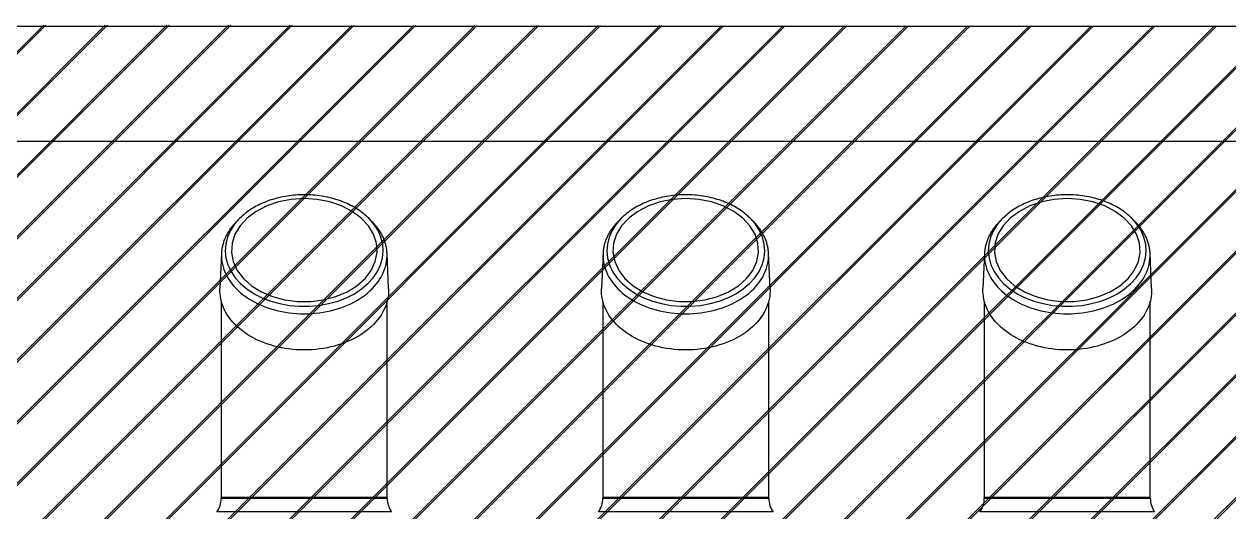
# Model space of a CAD drawing. Extents: x -58 to 166, y -6 to 61.
# Drawn here: x 73.673 to 74.532, y 10.07 to 10.419 of the extents above; entities that cross this region are included whole.
import ezdxf

# ---------------------------------------------------------------- set-up
doc = ezdxf.new("R2010")
doc.units = 0
doc.header["$MEASUREMENT"] = 0
doc.layers.add('ATEX-Travaux', color=7, linetype='CONTINUOUS')

msp = doc.modelspace()

# ---------------------------------------------------------------- hatches: boundary and pattern name
at = {"layer": 'ATEX-Travaux'}
h = msp.add_hatch(dxfattribs=at)
h.set_pattern_fill('JIS_LC_20A', color=80, scale=0.001555, style=0)
h.set_pattern_definition([(45, (16.134226, -38.90874), (-0.021993849, 0.021993849), []), (45, (16.13578, -38.90874), (-0.021993849, 0.021993849), [])])
h.paths.add_polyline_path([(72.80633, 9.7537), (72.81313, 10.33647), (72.96989, 10.41856), (74.74534, 10.41686), (74.74534, 9.83579), (74.57838, 9.7537), (72.81313, 9.7537)])

# ---------------------------------------------------------------- linework, layer by layer
at = {"layer": 'ATEX-Travaux', "color": 7}
for p, q in [((72.97066, 10.41716), (74.74611, 10.41716)), ((72.8071, 10.33507), (74.58255, 10.33507))]:
    msp.add_line(p, q, dxfattribs=at)
at = {"layer": 'ATEX-Travaux'}
for p, q in [((73.85721, 10.29533), (73.85574, 10.29502)), ((73.8587, 10.29561), (73.85721, 10.29533)), ((73.86019, 10.29586), (73.8587, 10.29561)), ((73.8617, 10.29608), (73.86019, 10.29586)), ((73.86321, 10.29627), (73.8617, 10.29608)), ((73.86473, 10.29643), (73.86321, 10.29627)), ((73.86626, 10.29657), (73.86473, 10.29643)), ((73.86779, 10.29667), (73.86626, 10.29657)), ((73.86932, 10.29675), (73.86779, 10.29667)), ((73.87086, 10.29679), (73.86932, 10.29675)), ((73.8724, 10.2968), (73.87086, 10.29679)), ((73.87393, 10.29679), (73.8724, 10.2968)), ((73.87547, 10.29675), (73.87393, 10.29679)), ((73.877, 10.29667), (73.87547, 10.29675)), ((73.87853, 10.29657), (73.877, 10.29667)), ((73.88006, 10.29643), (73.87853, 10.29657)), ((73.88158, 10.29627), (73.88006, 10.29643)), ((73.88309, 10.29608), (73.88158, 10.29627)), ((73.8846, 10.29586), (73.88309, 10.29608)), ((73.88609, 10.29561), (73.8846, 10.29586)), ((73.88758, 10.29533), (73.88609, 10.29561)), ((73.88906, 10.29502), (73.88758, 10.29533)), ((74.12934, 10.29533), (74.12786, 10.29502)), ((74.13082, 10.29561), (74.12934, 10.29533)), ((74.13232, 10.29586), (74.13082, 10.29561)), ((74.13382, 10.29608), (74.13232, 10.29586)), ((74.13534, 10.29627), (74.13382, 10.29608)), ((74.13686, 10.29643), (74.13534, 10.29627)), ((74.13838, 10.29657), (74.13686, 10.29643)), ((74.13991, 10.29667), (74.13838, 10.29657)), ((74.14145, 10.29675), (74.13991, 10.29667)), ((74.14298, 10.29679), (74.14145, 10.29675)), ((74.14452, 10.2968), (74.14298, 10.29679)), ((74.14606, 10.29679), (74.14452, 10.2968)), ((74.14759, 10.29675), (74.14606, 10.29679)), ((74.14913, 10.29667), (74.14759, 10.29675)), ((74.15066, 10.29657), (74.14913, 10.29667)), ((74.15219, 10.29643), (74.15066, 10.29657)), ((74.15371, 10.29627), (74.15219, 10.29643)), ((74.15522, 10.29608), (74.15371, 10.29627)), ((74.15672, 10.29586), (74.15522, 10.29608)), ((74.15822, 10.29561), (74.15672, 10.29586)), ((74.15971, 10.29533), (74.15822, 10.29561)), ((74.16118, 10.29502), (74.15971, 10.29533)), ((74.40146, 10.29533), (74.39999, 10.29502)), ((74.40295, 10.29561), (74.40146, 10.29533)), ((74.40444, 10.29586), (74.40295, 10.29561)), ((74.40595, 10.29608), (74.40444, 10.29586)), ((74.40746, 10.29627), (74.40595, 10.29608)), ((74.40898, 10.29643), (74.40746, 10.29627)), ((74.41051, 10.29657), (74.40898, 10.29643)), ((74.41204, 10.29667), (74.41051, 10.29657)), ((74.41357, 10.29675), (74.41204, 10.29667)), ((74.41511, 10.29679), (74.41357, 10.29675)), ((74.41665, 10.2968), (74.41511, 10.29679)), ((74.41818, 10.29679), (74.41665, 10.2968)), ((74.41972, 10.29675), (74.41818, 10.29679)), ((74.42125, 10.29667), (74.41972, 10.29675)), ((74.42279, 10.29657), (74.42125, 10.29667)), ((74.42431, 10.29643), (74.42279, 10.29657)), ((74.42583, 10.29627), (74.42431, 10.29643)), ((74.42734, 10.29608), (74.42583, 10.29627)), ((74.42885, 10.29586), (74.42734, 10.29608)), ((74.43035, 10.29561), (74.42885, 10.29586)), ((74.43183, 10.29533), (74.43035, 10.29561)), ((74.43331, 10.29502), (74.43183, 10.29533)), ((73.83569, 10.28719), (73.83454, 10.28647)), ((73.83687, 10.28789), (73.83569, 10.28719)), ((73.83808, 10.28856), (73.83687, 10.28789)), ((73.83931, 10.28921), (73.83808, 10.28856)), ((73.84574, 10.28879), (73.8382, 10.28492)), ((73.84057, 10.28984), (73.83931, 10.28921)), ((73.84185, 10.29044), (73.84057, 10.28984)), ((73.84315, 10.29102), (73.84185, 10.29044)), ((73.84447, 10.29157), (73.84315, 10.29102)), ((73.84582, 10.29209), (73.84447, 10.29157)), ((73.85413, 10.29165), (73.84574, 10.28879)), ((73.84719, 10.29259), (73.84582, 10.29209)), ((73.84857, 10.29307), (73.84719, 10.29259)), ((73.84997, 10.29351), (73.84857, 10.29307)), ((73.85139, 10.29393), (73.84997, 10.29351)), ((73.85282, 10.29432), (73.85139, 10.29393)), ((73.85427, 10.29469), (73.85282, 10.29432)), ((73.86311, 10.2934), (73.85413, 10.29165)), ((73.85574, 10.29502), (73.85427, 10.29469)), ((73.8724, 10.294), (73.86311, 10.2934)), ((73.88168, 10.2934), (73.8724, 10.294)), ((73.89066, 10.29165), (73.88168, 10.2934)), ((73.89052, 10.29469), (73.88906, 10.29502)), ((73.89197, 10.29432), (73.89052, 10.29469)), ((73.89905, 10.28879), (73.89066, 10.29165)), ((73.8934, 10.29393), (73.89197, 10.29432)), ((73.89482, 10.29351), (73.8934, 10.29393)), ((73.89622, 10.29307), (73.89482, 10.29351)), ((73.89761, 10.29259), (73.89622, 10.29307)), ((73.89897, 10.29209), (73.89761, 10.29259)), ((73.90032, 10.29157), (73.89897, 10.29209)), ((73.90659, 10.28492), (73.89905, 10.28879)), ((73.90164, 10.29102), (73.90032, 10.29157)), ((73.90294, 10.29044), (73.90164, 10.29102)), ((73.90422, 10.28984), (73.90294, 10.29044)), ((73.90548, 10.28921), (73.90422, 10.28984)), ((73.90671, 10.28856), (73.90548, 10.28921)), ((73.90792, 10.28789), (73.90671, 10.28856)), ((73.9091, 10.28719), (73.90792, 10.28789)), ((73.91025, 10.28647), (73.9091, 10.28719)), ((74.10782, 10.28719), (74.10667, 10.28647)), ((74.109, 10.28789), (74.10782, 10.28719)), ((74.1102, 10.28856), (74.109, 10.28789)), ((74.11144, 10.28921), (74.1102, 10.28856)), ((74.11786, 10.28879), (74.11032, 10.28492)), ((74.11269, 10.28984), (74.11144, 10.28921)), ((74.11397, 10.29044), (74.11269, 10.28984)), ((74.11528, 10.29102), (74.11397, 10.29044)), ((74.1166, 10.29157), (74.11528, 10.29102)), ((74.11795, 10.29209), (74.1166, 10.29157)), ((74.12626, 10.29165), (74.11786, 10.28879)), ((74.11931, 10.29259), (74.11795, 10.29209)), ((74.1207, 10.29307), (74.11931, 10.29259)), ((74.1221, 10.29351), (74.1207, 10.29307)), ((74.12352, 10.29393), (74.1221, 10.29351)), ((74.12495, 10.29432), (74.12352, 10.29393)), ((74.1264, 10.29469), (74.12495, 10.29432)), ((74.13524, 10.2934), (74.12626, 10.29165)), ((74.12786, 10.29502), (74.1264, 10.29469)), ((74.14452, 10.294), (74.13524, 10.2934)), ((74.1538, 10.2934), (74.14452, 10.294)), ((74.16278, 10.29165), (74.1538, 10.2934)), ((74.16264, 10.29469), (74.16118, 10.29502)), ((74.16409, 10.29432), (74.16264, 10.29469)), ((74.17118, 10.28879), (74.16278, 10.29165)), ((74.16553, 10.29393), (74.16409, 10.29432)), ((74.16695, 10.29351), (74.16553, 10.29393)), ((74.16835, 10.29307), (74.16695, 10.29351)), ((74.16973, 10.29259), (74.16835, 10.29307)), ((74.1711, 10.29209), (74.16973, 10.29259)), ((74.17244, 10.29157), (74.1711, 10.29209)), ((74.17872, 10.28492), (74.17118, 10.28879)), ((74.17377, 10.29102), (74.17244, 10.29157)), ((74.17507, 10.29044), (74.17377, 10.29102)), ((74.17635, 10.28984), (74.17507, 10.29044)), ((74.17761, 10.28921), (74.17635, 10.28984)), ((74.17884, 10.28856), (74.17761, 10.28921)), ((74.18004, 10.28789), (74.17884, 10.28856)), ((74.18122, 10.28719), (74.18004, 10.28789)), ((74.18238, 10.28647), (74.18122, 10.28719)), ((74.37994, 10.28719), (74.37879, 10.28647)), ((74.38112, 10.28789), (74.37994, 10.28719)), ((74.38233, 10.28856), (74.38112, 10.28789)), ((74.38356, 10.28921), (74.38233, 10.28856)), ((74.38999, 10.28879), (74.38245, 10.28492)), ((74.38482, 10.28984), (74.38356, 10.28921)), ((74.3861, 10.29044), (74.38482, 10.28984)), ((74.3874, 10.29102), (74.3861, 10.29044)), ((74.38873, 10.29157), (74.3874, 10.29102)), ((74.39007, 10.29209), (74.38873, 10.29157)), ((74.39838, 10.29165), (74.38999, 10.28879)), ((74.39144, 10.29259), (74.39007, 10.29209)), ((74.39282, 10.29307), (74.39144, 10.29259)), ((74.39422, 10.29351), (74.39282, 10.29307)), ((74.39564, 10.29393), (74.39422, 10.29351)), ((74.39708, 10.29432), (74.39564, 10.29393)), ((74.39853, 10.29469), (74.39708, 10.29432)), ((74.40737, 10.2934), (74.39838, 10.29165)), ((74.39999, 10.29502), (74.39853, 10.29469)), ((74.41665, 10.294), (74.40737, 10.2934)), ((74.42593, 10.2934), (74.41665, 10.294)), ((74.43491, 10.29165), (74.42593, 10.2934)), ((74.43477, 10.29469), (74.43331, 10.29502)), ((74.43622, 10.29432), (74.43477, 10.29469)), ((74.44331, 10.28879), (74.43491, 10.29165)), ((74.43765, 10.29393), (74.43622, 10.29432)), ((74.43907, 10.29351), (74.43765, 10.29393)), ((74.44047, 10.29307), (74.43907, 10.29351)), ((74.44186, 10.29259), (74.44047, 10.29307)), ((74.44322, 10.29209), (74.44186, 10.29259)), ((74.44457, 10.29157), (74.44322, 10.29209)), ((74.45084, 10.28492), (74.44331, 10.28879)), ((74.44589, 10.29102), (74.44457, 10.29157)), ((74.4472, 10.29044), (74.44589, 10.29102)), ((74.44848, 10.28984), (74.4472, 10.29044)), ((74.44973, 10.28921), (74.44848, 10.28984)), ((74.45096, 10.28856), (74.44973, 10.28921)), ((74.45217, 10.28789), (74.45096, 10.28856)), ((74.45335, 10.28719), (74.45217, 10.28789)), ((74.4545, 10.28647), (74.45335, 10.28719)), ((73.8264, 10.27997), (73.82271, 10.27574)), ((73.8264, 10.27997), (73.82416, 10.27773)), ((73.82731, 10.28085), (73.8264, 10.27997)), ((73.83176, 10.28016), (73.82663, 10.27466)), ((73.82824, 10.28171), (73.82731, 10.28085)), ((73.82922, 10.28255), (73.82824, 10.28171)), ((73.83022, 10.28338), (73.82922, 10.28255)), ((73.83125, 10.28418), (73.83022, 10.28338)), ((73.83232, 10.28496), (73.83125, 10.28418)), ((73.8382, 10.28492), (73.83176, 10.28016)), ((73.83341, 10.28573), (73.83232, 10.28496)), ((73.83454, 10.28647), (73.83341, 10.28573)), ((73.91303, 10.28016), (73.90659, 10.28492)), ((73.91138, 10.28573), (73.91025, 10.28647)), ((73.91247, 10.28496), (73.91138, 10.28573)), ((73.91354, 10.28418), (73.91247, 10.28496)), ((73.91817, 10.27466), (73.91303, 10.28016)), ((73.91457, 10.28338), (73.91354, 10.28418)), ((73.91557, 10.28255), (73.91457, 10.28338)), ((73.91655, 10.28171), (73.91557, 10.28255)), ((73.91748, 10.28085), (73.91655, 10.28171)), ((73.91839, 10.27997), (73.91748, 10.28085)), ((73.92208, 10.27574), (73.91839, 10.27997)), ((73.92063, 10.27773), (73.91839, 10.27997)), ((74.09853, 10.27997), (74.09483, 10.27574)), ((74.09853, 10.27997), (74.09629, 10.27773)), ((74.09943, 10.28085), (74.09853, 10.27997)), ((74.10388, 10.28016), (74.09875, 10.27466)), ((74.10037, 10.28171), (74.09943, 10.28085)), ((74.10134, 10.28255), (74.10037, 10.28171)), ((74.10235, 10.28338), (74.10134, 10.28255)), ((74.10338, 10.28418), (74.10235, 10.28338)), ((74.10445, 10.28496), (74.10338, 10.28418)), ((74.11032, 10.28492), (74.10388, 10.28016)), ((74.10554, 10.28573), (74.10445, 10.28496)), ((74.10667, 10.28647), (74.10554, 10.28573)), ((74.18516, 10.28016), (74.17872, 10.28492)), ((74.1835, 10.28573), (74.18238, 10.28647)), ((74.1846, 10.28496), (74.1835, 10.28573)), ((74.18566, 10.28418), (74.1846, 10.28496)), ((74.19029, 10.27466), (74.18516, 10.28016)), ((74.1867, 10.28338), (74.18566, 10.28418)), ((74.1877, 10.28255), (74.1867, 10.28338)), ((74.18867, 10.28171), (74.1877, 10.28255)), ((74.18961, 10.28085), (74.18867, 10.28171)), ((74.19051, 10.27997), (74.18961, 10.28085)), ((74.19421, 10.27574), (74.19051, 10.27997)), ((74.19275, 10.27773), (74.19051, 10.27997)), ((74.37065, 10.27997), (74.36696, 10.27574)), ((74.37065, 10.27997), (74.36841, 10.27773)), ((74.37156, 10.28085), (74.37065, 10.27997)), ((74.37601, 10.28016), (74.37088, 10.27466)), ((74.3725, 10.28171), (74.37156, 10.28085)), ((74.37347, 10.28255), (74.3725, 10.28171)), ((74.37447, 10.28338), (74.37347, 10.28255)), ((74.37551, 10.28418), (74.37447, 10.28338)), ((74.37657, 10.28496), (74.37551, 10.28418)), ((74.38245, 10.28492), (74.37601, 10.28016)), ((74.37767, 10.28573), (74.37657, 10.28496)), ((74.37879, 10.28647), (74.37767, 10.28573)), ((74.45728, 10.28016), (74.45084, 10.28492)), ((74.45563, 10.28573), (74.4545, 10.28647)), ((74.45672, 10.28496), (74.45563, 10.28573)), ((74.45779, 10.28418), (74.45672, 10.28496)), ((74.46242, 10.27466), (74.45728, 10.28016)), ((74.45882, 10.28338), (74.45779, 10.28418)), ((74.45983, 10.28255), (74.45882, 10.28338)), ((74.4608, 10.28171), (74.45983, 10.28255)), ((74.46174, 10.28085), (74.4608, 10.28171)), ((74.46264, 10.27997), (74.46174, 10.28085)), ((74.46633, 10.27574), (74.46264, 10.27997)), ((74.46488, 10.27773), (74.46264, 10.27997)), ((73.81795, 10.26982), (73.81758, 10.26918)), ((73.81979, 10.27121), (73.81769, 10.26647)), ((73.81834, 10.27046), (73.81795, 10.26982)), ((73.81875, 10.2711), (73.81834, 10.27046)), ((73.81917, 10.27173), (73.81875, 10.2711)), ((73.8196, 10.27235), (73.81917, 10.27173)), ((73.82005, 10.27297), (73.8196, 10.27235)), ((73.82271, 10.27574), (73.81979, 10.27121)), ((73.82051, 10.27359), (73.82005, 10.27297)), ((73.82099, 10.2742), (73.82051, 10.27359)), ((73.82149, 10.2748), (73.82099, 10.2742)), ((73.82199, 10.2754), (73.82149, 10.2748)), ((73.82252, 10.27599), (73.82199, 10.2754)), ((73.82305, 10.27658), (73.82252, 10.27599)), ((73.82663, 10.27466), (73.82296, 10.2686)), ((73.8236, 10.27716), (73.82305, 10.27658)), ((73.82416, 10.27773), (73.8236, 10.27716)), ((73.92183, 10.2686), (73.91817, 10.27466)), ((73.92119, 10.27716), (73.92063, 10.27773)), ((73.92174, 10.27658), (73.92119, 10.27716)), ((73.92228, 10.27599), (73.92174, 10.27658)), ((73.925, 10.27121), (73.92208, 10.27574)), ((73.9228, 10.2754), (73.92228, 10.27599)), ((73.9233, 10.2748), (73.9228, 10.2754)), ((73.9238, 10.2742), (73.9233, 10.2748)), ((73.92428, 10.27359), (73.9238, 10.2742)), ((73.92474, 10.27297), (73.92428, 10.27359)), ((73.92519, 10.27235), (73.92474, 10.27297)), ((73.9271, 10.26647), (73.925, 10.27121)), ((73.92562, 10.27173), (73.92519, 10.27235)), ((73.92605, 10.2711), (73.92562, 10.27173)), ((73.92645, 10.27046), (73.92605, 10.2711)), ((73.92684, 10.26982), (73.92645, 10.27046)), ((73.92722, 10.26918), (73.92684, 10.26982)), ((74.09008, 10.26982), (74.0897, 10.26918)), ((74.09191, 10.27121), (74.08981, 10.26647)), ((74.09047, 10.27046), (74.09008, 10.26982)), ((74.09087, 10.2711), (74.09047, 10.27046)), ((74.09129, 10.27173), (74.09087, 10.2711)), ((74.09173, 10.27235), (74.09129, 10.27173)), ((74.09218, 10.27297), (74.09173, 10.27235)), ((74.09483, 10.27574), (74.09191, 10.27121)), ((74.09264, 10.27359), (74.09218, 10.27297)), ((74.09312, 10.2742), (74.09264, 10.27359)), ((74.09361, 10.2748), (74.09312, 10.2742)), ((74.09412, 10.2754), (74.09361, 10.2748)), ((74.09464, 10.27599), (74.09412, 10.2754)), ((74.09518, 10.27658), (74.09464, 10.27599)), ((74.09875, 10.27466), (74.09509, 10.2686)), ((74.09573, 10.27716), (74.09518, 10.27658)), ((74.09629, 10.27773), (74.09573, 10.27716)), ((74.19395, 10.2686), (74.19029, 10.27466)), ((74.19332, 10.27716), (74.19275, 10.27773)), ((74.19387, 10.27658), (74.19332, 10.27716)), ((74.1944, 10.27599), (74.19387, 10.27658)), ((74.19713, 10.27121), (74.19421, 10.27574)), ((74.19492, 10.2754), (74.1944, 10.27599)), ((74.19543, 10.2748), (74.19492, 10.2754)), ((74.19592, 10.2742), (74.19543, 10.2748)), ((74.1964, 10.27359), (74.19592, 10.2742)), ((74.19687, 10.27297), (74.1964, 10.27359)), ((74.19732, 10.27235), (74.19687, 10.27297)), ((74.19923, 10.26647), (74.19713, 10.27121)), ((74.19775, 10.27173), (74.19732, 10.27235)), ((74.19817, 10.2711), (74.19775, 10.27173)), ((74.19858, 10.27046), (74.19817, 10.2711)), ((74.19897, 10.26982), (74.19858, 10.27046)), ((74.19934, 10.26918), (74.19897, 10.26982)), ((74.3622, 10.26982), (74.36183, 10.26918)), ((74.36404, 10.27121), (74.36194, 10.26647)), ((74.36259, 10.27046), (74.3622, 10.26982)), ((74.363, 10.2711), (74.36259, 10.27046)), ((74.36342, 10.27173), (74.363, 10.2711)), ((74.36385, 10.27235), (74.36342, 10.27173)), ((74.3643, 10.27297), (74.36385, 10.27235)), ((74.36696, 10.27574), (74.36404, 10.27121)), ((74.36477, 10.27359), (74.3643, 10.27297)), ((74.36525, 10.2742), (74.36477, 10.27359)), ((74.36574, 10.2748), (74.36525, 10.2742)), ((74.36625, 10.2754), (74.36574, 10.2748)), ((74.36677, 10.27599), (74.36625, 10.2754)), ((74.3673, 10.27658), (74.36677, 10.27599)), ((74.37088, 10.27466), (74.36722, 10.2686)), ((74.36785, 10.27716), (74.3673, 10.27658)), ((74.36841, 10.27773), (74.36785, 10.27716)), ((74.46608, 10.2686), (74.46242, 10.27466)), ((74.46544, 10.27716), (74.46488, 10.27773)), ((74.46599, 10.27658), (74.46544, 10.27716)), ((74.46653, 10.27599), (74.46599, 10.27658)), ((74.46925, 10.27121), (74.46633, 10.27574)), ((74.46705, 10.2754), (74.46653, 10.27599)), ((74.46756, 10.2748), (74.46705, 10.2754)), ((74.46805, 10.2742), (74.46756, 10.2748)), ((74.46853, 10.27359), (74.46805, 10.2742)), ((74.46899, 10.27297), (74.46853, 10.27359)), ((74.46944, 10.27235), (74.46899, 10.27297)), ((74.47135, 10.26647), (74.46925, 10.27121)), ((74.46988, 10.27173), (74.46944, 10.27235)), ((74.4703, 10.2711), (74.46988, 10.27173)), ((74.4707, 10.27046), (74.4703, 10.2711)), ((74.47109, 10.26982), (74.4707, 10.27046)), ((74.47147, 10.26918), (74.47109, 10.26982)), ((73.81429, 10.26115), (73.81412, 10.26047)), ((73.81448, 10.26184), (73.81429, 10.26115)), ((73.81468, 10.26252), (73.81448, 10.26184)), ((73.8149, 10.2632), (73.81468, 10.26252)), ((73.81513, 10.26388), (73.8149, 10.2632)), ((73.81538, 10.26455), (73.81513, 10.26388)), ((73.81565, 10.26522), (73.81538, 10.26455)), ((73.81593, 10.26589), (73.81565, 10.26522)), ((73.81623, 10.26656), (73.81593, 10.26589)), ((73.81644, 10.26157), (73.81607, 10.25661)), ((73.81654, 10.26722), (73.81623, 10.26656)), ((73.81769, 10.26647), (73.81644, 10.26157)), ((73.81687, 10.26787), (73.81654, 10.26722)), ((73.81722, 10.26853), (73.81687, 10.26787)), ((73.81758, 10.26918), (73.81722, 10.26853)), ((73.82089, 10.26218), (73.82047, 10.25559)), ((73.82296, 10.2686), (73.82089, 10.26218)), ((73.9239, 10.26218), (73.92183, 10.2686)), ((73.92432, 10.25559), (73.9239, 10.26218)), ((73.92835, 10.26157), (73.9271, 10.26647)), ((73.92758, 10.26853), (73.92722, 10.26918)), ((73.92792, 10.26787), (73.92758, 10.26853)), ((73.92825, 10.26722), (73.92792, 10.26787)), ((73.92856, 10.26656), (73.92825, 10.26722)), ((73.92872, 10.25661), (73.92835, 10.26157)), ((73.92886, 10.26589), (73.92856, 10.26656)), ((73.92914, 10.26522), (73.92886, 10.26589)), ((73.92941, 10.26455), (73.92914, 10.26522)), ((73.92966, 10.26388), (73.92941, 10.26455)), ((73.92989, 10.2632), (73.92966, 10.26388)), ((73.93011, 10.26252), (73.92989, 10.2632)), ((73.93031, 10.26184), (73.93011, 10.26252)), ((73.9305, 10.26115), (73.93031, 10.26184)), ((73.93067, 10.26047), (73.9305, 10.26115)), ((74.08642, 10.26115), (74.08625, 10.26047)), ((74.0866, 10.26184), (74.08642, 10.26115)), ((74.08681, 10.26252), (74.0866, 10.26184)), ((74.08702, 10.2632), (74.08681, 10.26252)), ((74.08726, 10.26388), (74.08702, 10.2632)), ((74.08751, 10.26455), (74.08726, 10.26388)), ((74.08778, 10.26522), (74.08751, 10.26455)), ((74.08806, 10.26589), (74.08778, 10.26522)), ((74.08835, 10.26656), (74.08806, 10.26589)), ((74.08857, 10.26157), (74.08819, 10.25661)), ((74.08867, 10.26722), (74.08835, 10.26656)), ((74.08981, 10.26647), (74.08857, 10.26157)), ((74.089, 10.26787), (74.08867, 10.26722)), ((74.08934, 10.26853), (74.089, 10.26787)), ((74.0897, 10.26918), (74.08934, 10.26853)), ((74.09302, 10.26218), (74.0926, 10.25559)), ((74.09509, 10.2686), (74.09302, 10.26218)), ((74.19603, 10.26218), (74.19395, 10.2686)), ((74.19645, 10.25559), (74.19603, 10.26218)), ((74.20047, 10.26157), (74.19923, 10.26647)), ((74.1997, 10.26853), (74.19934, 10.26918)), ((74.20005, 10.26787), (74.1997, 10.26853)), ((74.20037, 10.26722), (74.20005, 10.26787)), ((74.20069, 10.26656), (74.20037, 10.26722)), ((74.20085, 10.25661), (74.20047, 10.26157)), ((74.20099, 10.26589), (74.20069, 10.26656)), ((74.20127, 10.26522), (74.20099, 10.26589)), ((74.20153, 10.26455), (74.20127, 10.26522)), ((74.20178, 10.26388), (74.20153, 10.26455)), ((74.20202, 10.2632), (74.20178, 10.26388)), ((74.20224, 10.26252), (74.20202, 10.2632)), ((74.20244, 10.26184), (74.20224, 10.26252)), ((74.20262, 10.26115), (74.20244, 10.26184)), ((74.20279, 10.26047), (74.20262, 10.26115)), ((74.35854, 10.26115), (74.35837, 10.26047)), ((74.35873, 10.26184), (74.35854, 10.26115)), ((74.35893, 10.26252), (74.35873, 10.26184)), ((74.35915, 10.2632), (74.35893, 10.26252)), ((74.35938, 10.26388), (74.35915, 10.2632)), ((74.35963, 10.26455), (74.35938, 10.26388)), ((74.3599, 10.26522), (74.35963, 10.26455)), ((74.36018, 10.26589), (74.3599, 10.26522)), ((74.36048, 10.26656), (74.36018, 10.26589)), ((74.36069, 10.26157), (74.36032, 10.25661)), ((74.36079, 10.26722), (74.36048, 10.26656)), ((74.36194, 10.26647), (74.36069, 10.26157)), ((74.36112, 10.26787), (74.36079, 10.26722)), ((74.36147, 10.26853), (74.36112, 10.26787)), ((74.36183, 10.26918), (74.36147, 10.26853)), ((74.36514, 10.26218), (74.36472, 10.25559)), ((74.36722, 10.2686), (74.36514, 10.26218)), ((74.46815, 10.26218), (74.46608, 10.2686)), ((74.46857, 10.25559), (74.46815, 10.26218)), ((74.4726, 10.26157), (74.47135, 10.26647)), ((74.47183, 10.26853), (74.47147, 10.26918)), ((74.47217, 10.26787), (74.47183, 10.26853)), ((74.4725, 10.26722), (74.47217, 10.26787)), ((74.47281, 10.26656), (74.4725, 10.26722)), ((74.47297, 10.25661), (74.4726, 10.26157)), ((74.47311, 10.26589), (74.47281, 10.26656)), ((74.47339, 10.26522), (74.47311, 10.26589)), ((74.47366, 10.26455), (74.47339, 10.26522)), ((74.47391, 10.26388), (74.47366, 10.26455)), ((74.47414, 10.2632), (74.47391, 10.26388)), ((74.47436, 10.26252), (74.47414, 10.2632)), ((74.47456, 10.26184), (74.47436, 10.26252)), ((74.47475, 10.26115), (74.47456, 10.26184)), ((74.47492, 10.26047), (74.47475, 10.26115)), ((73.81335, 10.25492), (73.81224, 10.2299)), ((73.81335, 10.25492), (73.81333, 10.25301)), ((73.81333, 10.25301), (73.81343, 10.2511)), ((73.81339, 10.25562), (73.81335, 10.25492)), ((73.81345, 10.25631), (73.81339, 10.25562)), ((73.81352, 10.25701), (73.81345, 10.25631)), ((73.81361, 10.2577), (73.81352, 10.25701)), ((73.81371, 10.25839), (73.81361, 10.2577)), ((73.81383, 10.25909), (73.81371, 10.25839)), ((73.81397, 10.25978), (73.81383, 10.25909)), ((73.81412, 10.26047), (73.81397, 10.25978)), ((73.81607, 10.25661), (73.81657, 10.25165)), ((73.82047, 10.25559), (73.82172, 10.24906)), ((73.92307, 10.24906), (73.92432, 10.25559)), ((73.92822, 10.25165), (73.92872, 10.25661)), ((73.93082, 10.25978), (73.93067, 10.26047)), ((73.93096, 10.25909), (73.93082, 10.25978)), ((73.93108, 10.25839), (73.93096, 10.25909)), ((73.93119, 10.2577), (73.93108, 10.25839)), ((73.93127, 10.25701), (73.93119, 10.2577)), ((73.93135, 10.25631), (73.93127, 10.25701)), ((73.9314, 10.25562), (73.93135, 10.25631)), ((73.93136, 10.2511), (73.93146, 10.25301)), ((73.93144, 10.25492), (73.9314, 10.25562)), ((73.93146, 10.25301), (73.93144, 10.25492)), ((73.93255, 10.2299), (73.93144, 10.25492)), ((74.08548, 10.25492), (74.08437, 10.2299)), ((74.08548, 10.25492), (74.08545, 10.25301)), ((74.08545, 10.25301), (74.08555, 10.2511)), ((74.08552, 10.25562), (74.08548, 10.25492)), ((74.08557, 10.25631), (74.08552, 10.25562)), ((74.08564, 10.25701), (74.08557, 10.25631)), ((74.08573, 10.2577), (74.08564, 10.25701)), ((74.08584, 10.25839), (74.08573, 10.2577)), ((74.08596, 10.25909), (74.08584, 10.25839)), ((74.08609, 10.25978), (74.08596, 10.25909)), ((74.08625, 10.26047), (74.08609, 10.25978)), ((74.08819, 10.25661), (74.0887, 10.25165)), ((74.0926, 10.25559), (74.09385, 10.24906)), ((74.19519, 10.24906), (74.19645, 10.25559)), ((74.20035, 10.25165), (74.20085, 10.25661)), ((74.20295, 10.25978), (74.20279, 10.26047)), ((74.20309, 10.25909), (74.20295, 10.25978)), ((74.20321, 10.25839), (74.20309, 10.25909)), ((74.20331, 10.2577), (74.20321, 10.25839)), ((74.2034, 10.25701), (74.20331, 10.2577)), ((74.20347, 10.25631), (74.2034, 10.25701)), ((74.20353, 10.25562), (74.20347, 10.25631)), ((74.20349, 10.2511), (74.20359, 10.25301)), ((74.20357, 10.25492), (74.20353, 10.25562)), ((74.20359, 10.25301), (74.20357, 10.25492)), ((74.20467, 10.2299), (74.20357, 10.25492)), ((74.3576, 10.25492), (74.3565, 10.2299)), ((74.3576, 10.25492), (74.35758, 10.25301)), ((74.35758, 10.25301), (74.35768, 10.2511)), ((74.35764, 10.25562), (74.3576, 10.25492)), ((74.3577, 10.25631), (74.35764, 10.25562)), ((74.35777, 10.25701), (74.3577, 10.25631)), ((74.35786, 10.2577), (74.35777, 10.25701)), ((74.35796, 10.25839), (74.35786, 10.2577)), ((74.35808, 10.25909), (74.35796, 10.25839)), ((74.35822, 10.25978), (74.35808, 10.25909)), ((74.35837, 10.26047), (74.35822, 10.25978)), ((74.36032, 10.25661), (74.36082, 10.25165)), ((74.36472, 10.25559), (74.36597, 10.24906)), ((74.46732, 10.24906), (74.46857, 10.25559)), ((74.47247, 10.25165), (74.47297, 10.25661)), ((74.47507, 10.25978), (74.47492, 10.26047)), ((74.47521, 10.25909), (74.47507, 10.25978)), ((74.47533, 10.25839), (74.47521, 10.25909)), ((74.47544, 10.2577), (74.47533, 10.25839)), ((74.47553, 10.25701), (74.47544, 10.2577)), ((74.4756, 10.25631), (74.47553, 10.25701)), ((74.47565, 10.25562), (74.4756, 10.25631)), ((74.47561, 10.2511), (74.47571, 10.25301)), ((74.47569, 10.25492), (74.47565, 10.25562)), ((74.47571, 10.25301), (74.47569, 10.25492)), ((74.4768, 10.2299), (74.47569, 10.25492)), ((73.81343, 10.2511), (73.81365, 10.24919)), ((73.81365, 10.24919), (73.814, 10.2473)), ((73.814, 10.2473), (73.81447, 10.24541)), ((73.81447, 10.24541), (73.81506, 10.24355)), ((73.81506, 10.24355), (73.81577, 10.2417)), ((73.81657, 10.25165), (73.81794, 10.24677)), ((73.81794, 10.24677), (73.82017, 10.24205)), ((73.82172, 10.24906), (73.8246, 10.2428)), ((73.92019, 10.2428), (73.92307, 10.24906)), ((73.92462, 10.24205), (73.92685, 10.24677)), ((73.92685, 10.24677), (73.92822, 10.25165)), ((73.92902, 10.2417), (73.92973, 10.24355)), ((73.92973, 10.24355), (73.93032, 10.24541)), ((73.93032, 10.24541), (73.93079, 10.2473)), ((73.93079, 10.2473), (73.93114, 10.24919)), ((73.93114, 10.24919), (73.93136, 10.2511)), ((74.08555, 10.2511), (74.08578, 10.24919)), ((74.08578, 10.24919), (74.08613, 10.2473)), ((74.08613, 10.2473), (74.0866, 10.24541)), ((74.0866, 10.24541), (74.08719, 10.24355)), ((74.08719, 10.24355), (74.0879, 10.2417)), ((74.0887, 10.25165), (74.09007, 10.24677)), ((74.09007, 10.24677), (74.09229, 10.24205)), ((74.09385, 10.24906), (74.09673, 10.2428)), ((74.19231, 10.2428), (74.19519, 10.24906)), ((74.19675, 10.24205), (74.19897, 10.24677)), ((74.19897, 10.24677), (74.20035, 10.25165)), ((74.20114, 10.2417), (74.20185, 10.24355)), ((74.20185, 10.24355), (74.20245, 10.24541)), ((74.20245, 10.24541), (74.20292, 10.2473)), ((74.20292, 10.2473), (74.20326, 10.24919)), ((74.20326, 10.24919), (74.20349, 10.2511)), ((74.35768, 10.2511), (74.35791, 10.24919)), ((74.35791, 10.24919), (74.35825, 10.2473)), ((74.35825, 10.2473), (74.35872, 10.24541)), ((74.35872, 10.24541), (74.35931, 10.24355)), ((74.35931, 10.24355), (74.36003, 10.2417)), ((74.36082, 10.25165), (74.3622, 10.24677)), ((74.3622, 10.24677), (74.36442, 10.24205)), ((74.36597, 10.24906), (74.36885, 10.2428)), ((74.46444, 10.2428), (74.46732, 10.24906)), ((74.46888, 10.24205), (74.4711, 10.24677)), ((74.4711, 10.24677), (74.47247, 10.25165)), ((74.47327, 10.2417), (74.47398, 10.24355)), ((74.47398, 10.24355), (74.47457, 10.24541)), ((74.47457, 10.24541), (74.47504, 10.2473)), ((74.47504, 10.2473), (74.47539, 10.24919)), ((74.47539, 10.24919), (74.47561, 10.2511)), ((73.81577, 10.2417), (73.8166, 10.23988)), ((73.8166, 10.23988), (73.81755, 10.23809)), ((73.81755, 10.23809), (73.81861, 10.23633)), ((73.81861, 10.23633), (73.81979, 10.23461)), ((73.82017, 10.24205), (73.8232, 10.23757)), ((73.8232, 10.23757), (73.82701, 10.23338)), ((73.8246, 10.2428), (73.82902, 10.237)), ((73.82902, 10.237), (73.83483, 10.23184)), ((73.90996, 10.23184), (73.91577, 10.237)), ((73.91577, 10.237), (73.92019, 10.2428)), ((73.91778, 10.23338), (73.92159, 10.23757)), ((73.92159, 10.23757), (73.92462, 10.24205)), ((73.925, 10.23461), (73.92618, 10.23633)), ((73.92618, 10.23633), (73.92724, 10.23809)), ((73.92724, 10.23809), (73.92819, 10.23988)), ((73.92819, 10.23988), (73.92902, 10.2417)), ((74.0879, 10.2417), (74.08873, 10.23988)), ((74.08873, 10.23988), (74.08968, 10.23809)), ((74.08968, 10.23809), (74.09074, 10.23633)), ((74.09074, 10.23633), (74.09191, 10.23461)), ((74.09229, 10.24205), (74.09533, 10.23757)), ((74.09533, 10.23757), (74.09913, 10.23338)), ((74.09673, 10.2428), (74.10114, 10.237)), ((74.10114, 10.237), (74.10695, 10.23184)), ((74.18209, 10.23184), (74.1879, 10.237)), ((74.1879, 10.237), (74.19231, 10.2428)), ((74.18991, 10.23338), (74.19371, 10.23757)), ((74.19371, 10.23757), (74.19675, 10.24205)), ((74.19713, 10.23461), (74.1983, 10.23633)), ((74.1983, 10.23633), (74.19937, 10.23809)), ((74.19937, 10.23809), (74.20031, 10.23988)), ((74.20031, 10.23988), (74.20114, 10.2417)), ((74.36003, 10.2417), (74.36086, 10.23988)), ((74.36086, 10.23988), (74.3618, 10.23809)), ((74.3618, 10.23809), (74.36286, 10.23633)), ((74.36286, 10.23633), (74.36404, 10.23461)), ((74.36442, 10.24205), (74.36746, 10.23757)), ((74.36746, 10.23757), (74.37126, 10.23338)), ((74.36885, 10.2428), (74.37327, 10.237)), ((74.37327, 10.237), (74.37908, 10.23184)), ((74.45422, 10.23184), (74.46003, 10.237)), ((74.46003, 10.237), (74.46444, 10.2428)), ((74.46204, 10.23338), (74.46584, 10.23757)), ((74.46584, 10.23757), (74.46888, 10.24205)), ((74.46926, 10.23461), (74.47043, 10.23633)), ((74.47043, 10.23633), (74.47149, 10.23809)), ((74.47149, 10.23809), (74.47244, 10.23988)), ((74.47244, 10.23988), (74.47327, 10.2417)), ((73.81222, 10.22795), (73.81224, 10.2299)), ((73.81232, 10.22601), (73.81222, 10.22795)), ((73.81979, 10.23461), (73.82107, 10.23293)), ((73.82107, 10.23293), (73.82246, 10.23129)), ((73.82246, 10.23129), (73.82396, 10.2297)), ((73.82396, 10.2297), (73.82556, 10.22816)), ((73.82556, 10.22816), (73.82726, 10.22667)), ((73.82701, 10.23338), (73.83152, 10.22957)), ((73.82726, 10.22667), (73.82905, 10.22524)), ((73.83152, 10.22957), (73.83666, 10.22618)), ((73.83483, 10.23184), (73.84184, 10.22751)), ((73.84184, 10.22751), (73.84984, 10.22413)), ((73.89495, 10.22413), (73.90295, 10.22751)), ((73.90295, 10.22751), (73.90996, 10.23184)), ((73.90813, 10.22618), (73.91327, 10.22957)), ((73.91327, 10.22957), (73.91778, 10.23338)), ((73.91574, 10.22524), (73.91754, 10.22667)), ((73.91754, 10.22667), (73.91923, 10.22816)), ((73.91923, 10.22816), (73.92083, 10.2297)), ((73.92083, 10.2297), (73.92233, 10.23129)), ((73.92233, 10.23129), (73.92372, 10.23293)), ((73.92372, 10.23293), (73.925, 10.23461)), ((73.93257, 10.22795), (73.93247, 10.22601)), ((73.93255, 10.2299), (73.93257, 10.22795)), ((74.08435, 10.22795), (74.08437, 10.2299)), ((74.08445, 10.22601), (74.08435, 10.22795)), ((74.09191, 10.23461), (74.0932, 10.23293)), ((74.0932, 10.23293), (74.09459, 10.23129)), ((74.09459, 10.23129), (74.09609, 10.2297)), ((74.09609, 10.2297), (74.09769, 10.22816)), ((74.09769, 10.22816), (74.09938, 10.22667)), ((74.09913, 10.23338), (74.10364, 10.22957)), ((74.09938, 10.22667), (74.10117, 10.22524)), ((74.10364, 10.22957), (74.10879, 10.22618)), ((74.10695, 10.23184), (74.11397, 10.22751)), ((74.11397, 10.22751), (74.12197, 10.22413)), ((74.16707, 10.22413), (74.17507, 10.22751)), ((74.17507, 10.22751), (74.18209, 10.23184)), ((74.18025, 10.22618), (74.1854, 10.22957)), ((74.1854, 10.22957), (74.18991, 10.23338)), ((74.18787, 10.22524), (74.18966, 10.22667)), ((74.18966, 10.22667), (74.19136, 10.22816)), ((74.19136, 10.22816), (74.19296, 10.2297)), ((74.19296, 10.2297), (74.19445, 10.23129)), ((74.19445, 10.23129), (74.19584, 10.23293)), ((74.19584, 10.23293), (74.19713, 10.23461)), ((74.2047, 10.22795), (74.20459, 10.22601)), ((74.20467, 10.2299), (74.2047, 10.22795)), ((74.35647, 10.22795), (74.3565, 10.2299)), ((74.35658, 10.22601), (74.35647, 10.22795)), ((74.36404, 10.23461), (74.36532, 10.23293)), ((74.36532, 10.23293), (74.36672, 10.23129)), ((74.36672, 10.23129), (74.36821, 10.2297)), ((74.36821, 10.2297), (74.36981, 10.22816)), ((74.36981, 10.22816), (74.37151, 10.22667)), ((74.37126, 10.23338), (74.37577, 10.22957)), ((74.37151, 10.22667), (74.3733, 10.22524)), ((74.37577, 10.22957), (74.38092, 10.22618)), ((74.37908, 10.23184), (74.3861, 10.22751)), ((74.3861, 10.22751), (74.3941, 10.22413)), ((74.4392, 10.22413), (74.4472, 10.22751)), ((74.4472, 10.22751), (74.45422, 10.23184)), ((74.45238, 10.22618), (74.45753, 10.22957)), ((74.45753, 10.22957), (74.46204, 10.23338)), ((74.46, 10.22524), (74.46179, 10.22667)), ((74.46179, 10.22667), (74.46348, 10.22816)), ((74.46348, 10.22816), (74.46508, 10.2297)), ((74.46508, 10.2297), (74.46658, 10.23129)), ((74.46658, 10.23129), (74.46797, 10.23293)), ((74.46797, 10.23293), (74.46926, 10.23461)), ((74.47682, 10.22795), (74.47672, 10.22601)), ((74.4768, 10.2299), (74.47682, 10.22795)), ((73.81255, 10.22407), (73.81232, 10.22601)), ((73.81291, 10.22214), (73.81255, 10.22407)), ((73.81339, 10.22022), (73.81291, 10.22214)), ((73.81321, 10.22088), (73.81321, 10.2178)), ((73.81321, 10.2178), (73.81321, 10.08075)), ((73.81399, 10.21832), (73.81339, 10.22022)), ((73.81471, 10.21644), (73.81399, 10.21832)), ((73.82905, 10.22524), (73.83093, 10.22386)), ((73.83093, 10.22386), (73.8329, 10.22255)), ((73.8329, 10.22255), (73.83495, 10.22131)), ((73.83495, 10.22131), (73.83708, 10.22013)), ((73.83666, 10.22618), (73.84237, 10.22327)), ((73.83708, 10.22013), (73.83928, 10.21902)), ((73.83928, 10.21902), (73.84155, 10.21799)), ((73.84155, 10.21799), (73.84389, 10.21703)), ((73.84237, 10.22327), (73.84854, 10.22089)), ((73.84854, 10.22089), (73.85509, 10.21907)), ((73.84984, 10.22413), (73.85857, 10.22181)), ((73.85509, 10.21907), (73.8619, 10.21784)), ((73.85857, 10.22181), (73.86774, 10.22064)), ((73.8619, 10.21784), (73.86888, 10.21722)), ((73.86774, 10.22064), (73.87705, 10.22064)), ((73.87591, 10.21722), (73.88289, 10.21784)), ((73.87705, 10.22064), (73.88622, 10.22181)), ((73.88289, 10.21784), (73.8897, 10.21907)), ((73.88622, 10.22181), (73.89495, 10.22413)), ((73.8897, 10.21907), (73.89625, 10.22089)), ((73.89625, 10.22089), (73.90242, 10.22327)), ((73.9009, 10.21703), (73.90324, 10.21799)), ((73.90242, 10.22327), (73.90813, 10.22618)), ((73.90324, 10.21799), (73.90551, 10.21902)), ((73.90551, 10.21902), (73.90771, 10.22013)), ((73.90771, 10.22013), (73.90984, 10.22131)), ((73.90984, 10.22131), (73.91189, 10.22255)), ((73.91189, 10.22255), (73.91386, 10.22386)), ((73.91386, 10.22386), (73.91574, 10.22524)), ((73.9308, 10.21832), (73.93008, 10.21644)), ((73.9314, 10.22022), (73.9308, 10.21832)), ((73.93188, 10.22214), (73.9314, 10.22022)), ((73.93158, 10.2178), (73.93158, 10.22088)), ((73.93158, 10.08075), (73.93158, 10.2178)), ((73.93224, 10.22407), (73.93188, 10.22214)), ((73.93247, 10.22601), (73.93224, 10.22407)), ((74.08468, 10.22407), (74.08445, 10.22601)), ((74.08503, 10.22214), (74.08468, 10.22407)), ((74.08551, 10.22022), (74.08503, 10.22214)), ((74.08533, 10.22088), (74.08533, 10.2178)), ((74.08533, 10.2178), (74.08533, 10.08075)), ((74.08611, 10.21832), (74.08551, 10.22022)), ((74.08684, 10.21644), (74.08611, 10.21832)), ((74.10117, 10.22524), (74.10305, 10.22386)), ((74.10305, 10.22386), (74.10502, 10.22255)), ((74.10502, 10.22255), (74.10707, 10.22131)), ((74.10707, 10.22131), (74.1092, 10.22013)), ((74.10879, 10.22618), (74.1145, 10.22327)), ((74.1092, 10.22013), (74.11141, 10.21902)), ((74.11141, 10.21902), (74.11368, 10.21799)), ((74.11368, 10.21799), (74.11602, 10.21703)), ((74.1145, 10.22327), (74.12067, 10.22089)), ((74.12067, 10.22089), (74.12721, 10.21907)), ((74.12197, 10.22413), (74.13069, 10.22181)), ((74.12721, 10.21907), (74.13403, 10.21784)), ((74.13069, 10.22181), (74.13986, 10.22064)), ((74.13403, 10.21784), (74.141, 10.21722)), ((74.13986, 10.22064), (74.14918, 10.22064)), ((74.14804, 10.21722), (74.15502, 10.21784)), ((74.14918, 10.22064), (74.15835, 10.22181)), ((74.15502, 10.21784), (74.16183, 10.21907)), ((74.15835, 10.22181), (74.16707, 10.22413)), ((74.16183, 10.21907), (74.16837, 10.22089)), ((74.16837, 10.22089), (74.17455, 10.22327)), ((74.17302, 10.21703), (74.17536, 10.21799)), ((74.17455, 10.22327), (74.18025, 10.22618)), ((74.17536, 10.21799), (74.17763, 10.21902)), ((74.17763, 10.21902), (74.17984, 10.22013)), ((74.17984, 10.22013), (74.18197, 10.22131)), ((74.18197, 10.22131), (74.18402, 10.22255)), ((74.18402, 10.22255), (74.18599, 10.22386)), ((74.18599, 10.22386), (74.18787, 10.22524)), ((74.20293, 10.21832), (74.2022, 10.21644)), ((74.20353, 10.22022), (74.20293, 10.21832)), ((74.20401, 10.22214), (74.20353, 10.22022)), ((74.20371, 10.2178), (74.20371, 10.22088)), ((74.20371, 10.08075), (74.20371, 10.2178)), ((74.20436, 10.22407), (74.20401, 10.22214)), ((74.20459, 10.22601), (74.20436, 10.22407)), ((74.35681, 10.22407), (74.35658, 10.22601)), ((74.35716, 10.22214), (74.35681, 10.22407)), ((74.35764, 10.22022), (74.35716, 10.22214)), ((74.35746, 10.22088), (74.35746, 10.2178)), ((74.35746, 10.2178), (74.35746, 10.08075)), ((74.35824, 10.21832), (74.35764, 10.22022)), ((74.35897, 10.21644), (74.35824, 10.21832)), ((74.3733, 10.22524), (74.37518, 10.22386)), ((74.37518, 10.22386), (74.37715, 10.22255)), ((74.37715, 10.22255), (74.3792, 10.22131)), ((74.3792, 10.22131), (74.38133, 10.22013)), ((74.38092, 10.22618), (74.38662, 10.22327)), ((74.38133, 10.22013), (74.38353, 10.21902)), ((74.38353, 10.21902), (74.38581, 10.21799)), ((74.38581, 10.21799), (74.38814, 10.21703)), ((74.38662, 10.22327), (74.39279, 10.22089)), ((74.39279, 10.22089), (74.39934, 10.21907)), ((74.3941, 10.22413), (74.40282, 10.22181)), ((74.39934, 10.21907), (74.40615, 10.21784)), ((74.40282, 10.22181), (74.41199, 10.22064)), ((74.40615, 10.21784), (74.41313, 10.21722)), ((74.41199, 10.22064), (74.42131, 10.22064)), ((74.42016, 10.21722), (74.42714, 10.21784)), ((74.42131, 10.22064), (74.43047, 10.22181)), ((74.42714, 10.21784), (74.43396, 10.21907)), ((74.43047, 10.22181), (74.4392, 10.22413)), ((74.43396, 10.21907), (74.4405, 10.22089)), ((74.4405, 10.22089), (74.44667, 10.22327)), ((74.44515, 10.21703), (74.44749, 10.21799)), ((74.44667, 10.22327), (74.45238, 10.22618)), ((74.44749, 10.21799), (74.44976, 10.21902)), ((74.44976, 10.21902), (74.45196, 10.22013)), ((74.45196, 10.22013), (74.45409, 10.22131)), ((74.45409, 10.22131), (74.45615, 10.22255)), ((74.45615, 10.22255), (74.45811, 10.22386)), ((74.45811, 10.22386), (74.46, 10.22524)), ((74.47505, 10.21832), (74.47433, 10.21644)), ((74.47566, 10.22022), (74.47505, 10.21832)), ((74.47614, 10.22214), (74.47566, 10.22022)), ((74.47583, 10.2178), (74.47583, 10.22088)), ((74.47583, 10.08075), (74.47583, 10.2178)), ((74.47649, 10.22407), (74.47614, 10.22214)), ((74.47672, 10.22601), (74.47649, 10.22407)), ((73.81556, 10.21458), (73.81471, 10.21644)), ((73.81652, 10.21276), (73.81556, 10.21458)), ((73.81761, 10.21097), (73.81652, 10.21276)), ((73.8188, 10.20921), (73.81761, 10.21097)), ((73.82011, 10.2075), (73.8188, 10.20921)), ((73.84389, 10.21703), (73.84629, 10.21614)), ((73.84629, 10.21614), (73.84874, 10.21534)), ((73.84874, 10.21534), (73.85124, 10.21461)), ((73.85124, 10.21461), (73.85379, 10.21397)), ((73.85379, 10.21397), (73.85637, 10.21341)), ((73.85637, 10.21341), (73.85899, 10.21293)), ((73.85899, 10.21293), (73.86164, 10.21254)), ((73.86164, 10.21254), (73.86431, 10.21224)), ((73.86431, 10.21224), (73.86699, 10.21202)), ((73.86699, 10.21202), (73.86969, 10.21189)), ((73.86888, 10.21722), (73.87591, 10.21722)), ((73.86969, 10.21189), (73.8724, 10.21184)), ((73.8724, 10.21184), (73.8751, 10.21189)), ((73.8751, 10.21189), (73.8778, 10.21202)), ((73.8778, 10.21202), (73.88048, 10.21224)), ((73.88048, 10.21224), (73.88315, 10.21254)), ((73.88315, 10.21254), (73.8858, 10.21293)), ((73.8858, 10.21293), (73.88842, 10.21341)), ((73.88842, 10.21341), (73.891, 10.21397)), ((73.891, 10.21397), (73.89355, 10.21461)), ((73.89355, 10.21461), (73.89605, 10.21534)), ((73.89605, 10.21534), (73.8985, 10.21614)), ((73.8985, 10.21614), (73.9009, 10.21703)), ((73.92599, 10.20921), (73.92468, 10.2075)), ((73.92719, 10.21097), (73.92599, 10.20921)), ((73.92827, 10.21276), (73.92719, 10.21097)), ((73.92923, 10.21458), (73.92827, 10.21276)), ((73.93008, 10.21644), (73.92923, 10.21458)), ((74.08768, 10.21458), (74.08684, 10.21644)), ((74.08865, 10.21276), (74.08768, 10.21458)), ((74.08973, 10.21097), (74.08865, 10.21276)), ((74.09093, 10.20921), (74.08973, 10.21097)), ((74.09224, 10.2075), (74.09093, 10.20921)), ((74.11602, 10.21703), (74.11842, 10.21614)), ((74.11842, 10.21614), (74.12087, 10.21534)), ((74.12087, 10.21534), (74.12337, 10.21461)), ((74.12337, 10.21461), (74.12592, 10.21397)), ((74.12592, 10.21397), (74.1285, 10.21341)), ((74.1285, 10.21341), (74.13112, 10.21293)), ((74.13112, 10.21293), (74.13377, 10.21254)), ((74.13377, 10.21254), (74.13643, 10.21224)), ((74.13643, 10.21224), (74.13912, 10.21202)), ((74.13912, 10.21202), (74.14182, 10.21189)), ((74.141, 10.21722), (74.14804, 10.21722)), ((74.14182, 10.21189), (74.14452, 10.21184)), ((74.14452, 10.21184), (74.14722, 10.21189)), ((74.14722, 10.21189), (74.14992, 10.21202)), ((74.14992, 10.21202), (74.15261, 10.21224)), ((74.15261, 10.21224), (74.15528, 10.21254)), ((74.15528, 10.21254), (74.15792, 10.21293)), ((74.15792, 10.21293), (74.16054, 10.21341)), ((74.16054, 10.21341), (74.16313, 10.21397)), ((74.16313, 10.21397), (74.16567, 10.21461)), ((74.16567, 10.21461), (74.16817, 10.21534)), ((74.16817, 10.21534), (74.17063, 10.21614)), ((74.17063, 10.21614), (74.17302, 10.21703)), ((74.19811, 10.20921), (74.19681, 10.2075)), ((74.19931, 10.21097), (74.19811, 10.20921)), ((74.20039, 10.21276), (74.19931, 10.21097)), ((74.20136, 10.21458), (74.20039, 10.21276)), ((74.2022, 10.21644), (74.20136, 10.21458)), ((74.35981, 10.21458), (74.35897, 10.21644)), ((74.36078, 10.21276), (74.35981, 10.21458)), ((74.36186, 10.21097), (74.36078, 10.21276)), ((74.36305, 10.20921), (74.36186, 10.21097)), ((74.36436, 10.2075), (74.36305, 10.20921)), ((74.38814, 10.21703), (74.39054, 10.21614)), ((74.39054, 10.21614), (74.39299, 10.21534)), ((74.39299, 10.21534), (74.3955, 10.21461)), ((74.3955, 10.21461), (74.39804, 10.21397)), ((74.39804, 10.21397), (74.40063, 10.21341)), ((74.40063, 10.21341), (74.40325, 10.21293)), ((74.40325, 10.21293), (74.40589, 10.21254)), ((74.40589, 10.21254), (74.40856, 10.21224)), ((74.40856, 10.21224), (74.41125, 10.21202)), ((74.41125, 10.21202), (74.41394, 10.21189)), ((74.41313, 10.21722), (74.42016, 10.21722)), ((74.41394, 10.21189), (74.41665, 10.21184)), ((74.41665, 10.21184), (74.41935, 10.21189)), ((74.41935, 10.21189), (74.42205, 10.21202)), ((74.42205, 10.21202), (74.42473, 10.21224)), ((74.42473, 10.21224), (74.4274, 10.21254)), ((74.4274, 10.21254), (74.43005, 10.21293)), ((74.43005, 10.21293), (74.43267, 10.21341)), ((74.43267, 10.21341), (74.43525, 10.21397)), ((74.43525, 10.21397), (74.4378, 10.21461)), ((74.4378, 10.21461), (74.4403, 10.21534)), ((74.4403, 10.21534), (74.44275, 10.21614)), ((74.44275, 10.21614), (74.44515, 10.21703)), ((74.47024, 10.20921), (74.46893, 10.2075)), ((74.47144, 10.21097), (74.47024, 10.20921)), ((74.47252, 10.21276), (74.47144, 10.21097)), ((74.47348, 10.21458), (74.47252, 10.21276)), ((74.47433, 10.21644), (74.47348, 10.21458)), ((73.82153, 10.20583), (73.82011, 10.2075)), ((73.82305, 10.20421), (73.82153, 10.20583)), ((73.82468, 10.20264), (73.82305, 10.20421)), ((73.82641, 10.20112), (73.82468, 10.20264)), ((73.82823, 10.19966), (73.82641, 10.20112)), ((73.91838, 10.20112), (73.91656, 10.19966)), ((73.92011, 10.20264), (73.91838, 10.20112)), ((73.92174, 10.20421), (73.92011, 10.20264)), ((73.92326, 10.20583), (73.92174, 10.20421)), ((73.92468, 10.2075), (73.92326, 10.20583)), ((74.09365, 10.20583), (74.09224, 10.2075)), ((74.09518, 10.20421), (74.09365, 10.20583)), ((74.09681, 10.20264), (74.09518, 10.20421)), ((74.09854, 10.20112), (74.09681, 10.20264)), ((74.10036, 10.19966), (74.09854, 10.20112)), ((74.19051, 10.20112), (74.18868, 10.19966)), ((74.19223, 10.20264), (74.19051, 10.20112)), ((74.19386, 10.20421), (74.19223, 10.20264)), ((74.19539, 10.20583), (74.19386, 10.20421)), ((74.19681, 10.2075), (74.19539, 10.20583)), ((74.36578, 10.20583), (74.36436, 10.2075)), ((74.36731, 10.20421), (74.36578, 10.20583)), ((74.36893, 10.20264), (74.36731, 10.20421)), ((74.37066, 10.20112), (74.36893, 10.20264)), ((74.37249, 10.19966), (74.37066, 10.20112)), ((74.46263, 10.20112), (74.46081, 10.19966)), ((74.46436, 10.20264), (74.46263, 10.20112)), ((74.46599, 10.20421), (74.46436, 10.20264)), ((74.46751, 10.20583), (74.46599, 10.20421)), ((74.46893, 10.2075), (74.46751, 10.20583)), ((73.83015, 10.19826), (73.82823, 10.19966)), ((73.83216, 10.19693), (73.83015, 10.19826)), ((73.83425, 10.19566), (73.83216, 10.19693)), ((73.83642, 10.19446), (73.83425, 10.19566)), ((73.83866, 10.19333), (73.83642, 10.19446)), ((73.84098, 10.19228), (73.83866, 10.19333)), ((73.84336, 10.1913), (73.84098, 10.19228)), ((73.90381, 10.19228), (73.90143, 10.1913)), ((73.90613, 10.19333), (73.90381, 10.19228)), ((73.90837, 10.19446), (73.90613, 10.19333)), ((73.91054, 10.19566), (73.90837, 10.19446)), ((73.91263, 10.19693), (73.91054, 10.19566)), ((73.91464, 10.19826), (73.91263, 10.19693)), ((73.91656, 10.19966), (73.91464, 10.19826)), ((74.10228, 10.19826), (74.10036, 10.19966)), ((74.10428, 10.19693), (74.10228, 10.19826)), ((74.10637, 10.19566), (74.10428, 10.19693)), ((74.10854, 10.19446), (74.10637, 10.19566)), ((74.11079, 10.19333), (74.10854, 10.19446)), ((74.1131, 10.19228), (74.11079, 10.19333)), ((74.11548, 10.1913), (74.1131, 10.19228)), ((74.17594, 10.19228), (74.17356, 10.1913)), ((74.17826, 10.19333), (74.17594, 10.19228)), ((74.1805, 10.19446), (74.17826, 10.19333)), ((74.18267, 10.19566), (74.1805, 10.19446)), ((74.18476, 10.19693), (74.18267, 10.19566)), ((74.18677, 10.19826), (74.18476, 10.19693)), ((74.18868, 10.19966), (74.18677, 10.19826)), ((74.3744, 10.19826), (74.37249, 10.19966)), ((74.37641, 10.19693), (74.3744, 10.19826)), ((74.3785, 10.19566), (74.37641, 10.19693)), ((74.38067, 10.19446), (74.3785, 10.19566)), ((74.38291, 10.19333), (74.38067, 10.19446)), ((74.38523, 10.19228), (74.38291, 10.19333)), ((74.38761, 10.1913), (74.38523, 10.19228)), ((74.44807, 10.19228), (74.44568, 10.1913)), ((74.45038, 10.19333), (74.44807, 10.19228)), ((74.45263, 10.19446), (74.45038, 10.19333)), ((74.4548, 10.19566), (74.45263, 10.19446)), ((74.45689, 10.19693), (74.4548, 10.19566)), ((74.45889, 10.19826), (74.45689, 10.19693)), ((74.46081, 10.19966), (74.45889, 10.19826)), ((73.8458, 10.1904), (73.84336, 10.1913)), ((73.8483, 10.18958), (73.8458, 10.1904)), ((73.85085, 10.18884), (73.8483, 10.18958)), ((73.85344, 10.18818), (73.85085, 10.18884)), ((73.85607, 10.18761), (73.85344, 10.18818)), ((73.85874, 10.18713), (73.85607, 10.18761)), ((73.86144, 10.18673), (73.85874, 10.18713)), ((73.86416, 10.18642), (73.86144, 10.18673)), ((73.86689, 10.1862), (73.86416, 10.18642)), ((73.86964, 10.18606), (73.86689, 10.1862)), ((73.8724, 10.18602), (73.86964, 10.18606)), ((73.87515, 10.18606), (73.8724, 10.18602)), ((73.8779, 10.1862), (73.87515, 10.18606)), ((73.88063, 10.18642), (73.8779, 10.1862)), ((73.88335, 10.18673), (73.88063, 10.18642)), ((73.88605, 10.18713), (73.88335, 10.18673)), ((73.88872, 10.18761), (73.88605, 10.18713)), ((73.89135, 10.18818), (73.88872, 10.18761)), ((73.89394, 10.18884), (73.89135, 10.18818)), ((73.89649, 10.18958), (73.89394, 10.18884)), ((73.89899, 10.1904), (73.89649, 10.18958)), ((73.90143, 10.1913), (73.89899, 10.1904)), ((74.11793, 10.1904), (74.11548, 10.1913)), ((74.12042, 10.18958), (74.11793, 10.1904)), ((74.12297, 10.18884), (74.12042, 10.18958)), ((74.12557, 10.18818), (74.12297, 10.18884)), ((74.1282, 10.18761), (74.12557, 10.18818)), ((74.13087, 10.18713), (74.1282, 10.18761)), ((74.13356, 10.18673), (74.13087, 10.18713)), ((74.13628, 10.18642), (74.13356, 10.18673)), ((74.13902, 10.1862), (74.13628, 10.18642)), ((74.14177, 10.18606), (74.13902, 10.1862)), ((74.14452, 10.18602), (74.14177, 10.18606)), ((74.14727, 10.18606), (74.14452, 10.18602)), ((74.15002, 10.1862), (74.14727, 10.18606)), ((74.15276, 10.18642), (74.15002, 10.1862)), ((74.15548, 10.18673), (74.15276, 10.18642)), ((74.15817, 10.18713), (74.15548, 10.18673)), ((74.16084, 10.18761), (74.15817, 10.18713)), ((74.16348, 10.18818), (74.16084, 10.18761)), ((74.16607, 10.18884), (74.16348, 10.18818)), ((74.16862, 10.18958), (74.16607, 10.18884)), ((74.17112, 10.1904), (74.16862, 10.18958)), ((74.17356, 10.1913), (74.17112, 10.1904)), ((74.39005, 10.1904), (74.38761, 10.1913)), ((74.39255, 10.18958), (74.39005, 10.1904)), ((74.3951, 10.18884), (74.39255, 10.18958)), ((74.39769, 10.18818), (74.3951, 10.18884)), ((74.40033, 10.18761), (74.39769, 10.18818)), ((74.40299, 10.18713), (74.40033, 10.18761)), ((74.40569, 10.18673), (74.40299, 10.18713)), ((74.40841, 10.18642), (74.40569, 10.18673)), ((74.41115, 10.1862), (74.40841, 10.18642)), ((74.41389, 10.18606), (74.41115, 10.1862)), ((74.41665, 10.18602), (74.41389, 10.18606)), ((74.4194, 10.18606), (74.41665, 10.18602)), ((74.42215, 10.1862), (74.4194, 10.18606)), ((74.42489, 10.18642), (74.42215, 10.1862)), ((74.4276, 10.18673), (74.42489, 10.18642)), ((74.4303, 10.18713), (74.4276, 10.18673)), ((74.43297, 10.18761), (74.4303, 10.18713)), ((74.4356, 10.18818), (74.43297, 10.18761)), ((74.4382, 10.18884), (74.4356, 10.18818)), ((74.44074, 10.18958), (74.4382, 10.18884)), ((74.44324, 10.1904), (74.44074, 10.18958)), ((74.44568, 10.1913), (74.44324, 10.1904)), ((73.81321, 10.08075), (73.81321, 10.08007)), ((73.93158, 10.08007), (73.93158, 10.08075)), ((74.08533, 10.08075), (74.08533, 10.08007)), ((74.20371, 10.08007), (74.20371, 10.08075)), ((74.35746, 10.08075), (74.35746, 10.08007)), ((74.47583, 10.08007), (74.47583, 10.08075))]:
    msp.add_line(p, q, dxfattribs=at)
at = {"layer": 'ATEX-Travaux', "linetype": 'Continuous'}
for p, q in [((73.82133, 10.25109), (73.82138, 10.25114)), ((73.82159, 10.25004), (73.82155, 10.24999)), ((73.92324, 10.24999), (73.9232, 10.25004)), ((73.92341, 10.25114), (73.92346, 10.25109)), ((74.09346, 10.25109), (74.0935, 10.25114)), ((74.09371, 10.25004), (74.09367, 10.24999)), ((74.19537, 10.24999), (74.19533, 10.25004)), ((74.19554, 10.25114), (74.19558, 10.25109)), ((74.36559, 10.25109), (74.36563, 10.25114)), ((74.36584, 10.25004), (74.3658, 10.24999)), ((74.4675, 10.24999), (74.46746, 10.25004)), ((74.46766, 10.25114), (74.46771, 10.25109)), ((73.8724, 10.08075), (73.81321, 10.08075)), ((73.93158, 10.08075), (73.8724, 10.08075)), ((74.14452, 10.08075), (74.08533, 10.08075)), ((74.20371, 10.08075), (74.14452, 10.08075)), ((74.41665, 10.08075), (74.35746, 10.08075)), ((74.47583, 10.08075), (74.41665, 10.08075)), ((73.8724, 10.08007), (73.81321, 10.08007)), ((73.93158, 10.08007), (73.8724, 10.08007)), ((74.14452, 10.08007), (74.08533, 10.08007)), ((74.20371, 10.08007), (74.14452, 10.08007)), ((74.41665, 10.08007), (74.35746, 10.08007)), ((74.47583, 10.08007), (74.41665, 10.08007)), ((73.8724, 10.07046), (73.81008, 10.07046)), ((73.93471, 10.07046), (73.8724, 10.07046)), ((74.14452, 10.07046), (74.0822, 10.07046)), ((74.20684, 10.07046), (74.14452, 10.07046)), ((74.41665, 10.07046), (74.35433, 10.07046)), ((74.47896, 10.07046), (74.41665, 10.07046))]:
    msp.add_line(p, q, dxfattribs=at)
at = {"layer": 'ATEX-Travaux'}
for centre, start, end in [((73.79688, 10.08007), 323.93341, 0), ((73.94791, 10.08007), 180, 216.06659), ((74.06901, 10.08007), 323.93341, 0), ((74.22004, 10.08007), 180, 216.06659), ((74.34113, 10.08007), 323.93341, 0), ((74.49216, 10.08007), 180, 216.06659)]:
    msp.add_arc(centre, 0.01633, start, end, dxfattribs=at)

doc.saveas('drawing.dxf')
